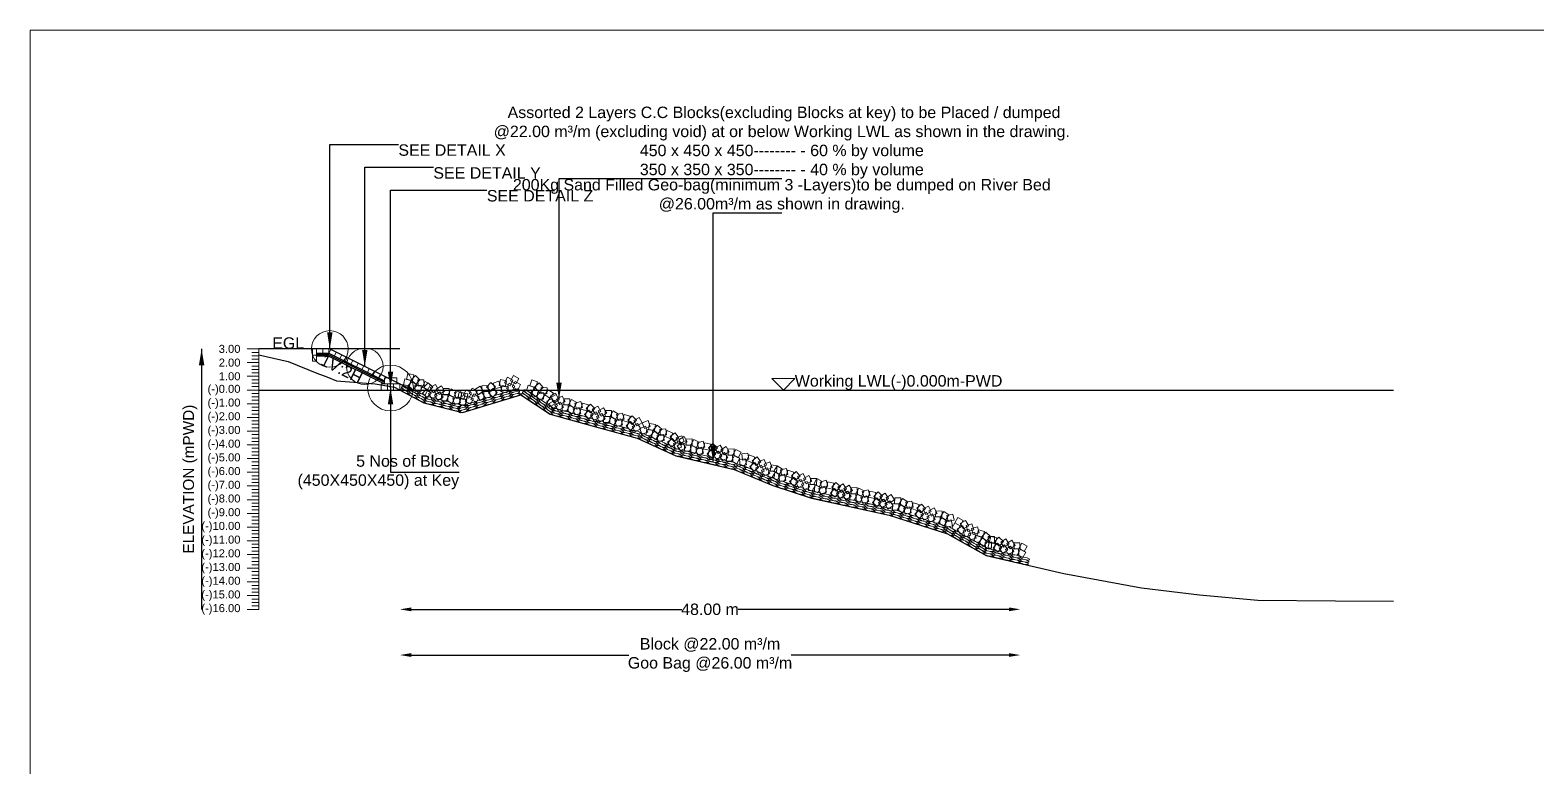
# Model space of a CAD drawing. Header units: inches. Extents: x 89000 to 380017, y -7071 to 0.
# Drawn here: x 220000 to 226595, y -3229 to 0 of the extents above; entities that cross this region are included whole.
import ezdxf

# ---------------------------------------------------------------- set-up
doc = ezdxf.new("R2010")
doc.units = ezdxf.units.IN
doc.header["$LTSCALE"] = 7
doc.header["$MEASUREMENT"] = 0
doc.header["$PDMODE"] = 3
for name, color, linetype, lineweight in [('Cross Section Labels', 7, 'Continuous', 9), ('Existing_Bed_Level for Xsection', 7, 'Continuous', 25), ('Long Section Labels', 7, 'Continuous', 9)]:
    doc.layers.add(name, color=color, linetype=linetype, lineweight=lineweight)
doc.styles.get("Standard").update_dxf_attribs({"font": 'arial.ttf'})
doc.dimstyles.new('Appron Lebeling Style', dxfattribs={"dimtxt": 50, "dimasz": 50, "dimexe": 0.18, "dimexo": 0.0625, "dimgap": 0.09, "dimtad": 0, "dimtih": 1, "dimtoh": 1, "dimdec": 4, "dimzin": 0, "dimdsep": 46, "dimtxsty": 'Standard', "dimcen": 0.09, "dimse1": 1, "dimse2": 1, "dimadec": 0, "dimazin": 0, "dimtfac": 1, "dimtdec": 4, "dimtofl": 0, "dimtmove": 0, "dimatfit": 3, "dimfxl": 1, "dimtolj": 1, "dimtzin": 0, "dimarcsym": 0})
doc.dimstyles.get("Standard").update_dxf_attribs({"dimtxt": 0.18, "dimasz": 0.18, "dimexe": 0.18, "dimexo": 0.0625, "dimgap": 0.09, "dimtad": 0, "dimtih": 1, "dimtoh": 1, "dimdec": 4, "dimzin": 0, "dimdsep": 46, "dimtxsty": 'Standard', "dimcen": 0.09, "dimadec": 0, "dimazin": 0, "dimtfac": 1, "dimtdec": 4, "dimtofl": 0, "dimtmove": 0, "dimatfit": 3, "dimfxl": 1, "dimtolj": 1, "dimtzin": 0, "dimarcsym": 0})

# ---------------------------------------------------------------- blocks, each defined once
blk = doc.blocks.new('*D43')
at = {"layer": 'Cross Section Labels', "color": 0, "lineweight": -2, "transparency": 16777216}
for p, q in [((221666.8, -2535.4), (222850.4, -2535.4)), ((224281.2, -2535.4), (223097.6, -2535.4))]:
    blk.add_line(p, q, dxfattribs=at)
at = {"layer": 'Cross Section Labels', "color": 0, "transparency": 16777216}
for points in [[(221666.8, -2527.1), (221666.8, -2543.7), (221616.8, -2535.4)], [(224281.2, -2527.1), (224281.2, -2543.7), (224331.2, -2535.4)]]:
    blk.add_solid(points, dxfattribs=at)
at = {"layer": 'Defpoints', "color": 0, "transparency": 16777216}
for p in [(221616.8, -1575.4), (224331.2, -2334), (224331.2, -2535.4)]:
    blk.add_point(p, dxfattribs=at)
at = {"layer": 'Cross Section Labels', "color": 0, "transparency": 16777216, "insert": (222974, -2535.4), "char_height": 50, "attachment_point": 5}
blk.add_mtext('\\A1;48.00 m', dxfattribs=at)
blk = doc.blocks.new('*D44')
at = {"layer": 'Cross Section Labels', "color": 0, "lineweight": -2, "transparency": 16777216}
for p, q in [((221666.8, -2735.4), (222618.4, -2735.4)), ((224281.2, -2735.4), (223329.6, -2735.4))]:
    blk.add_line(p, q, dxfattribs=at)
at = {"layer": 'Cross Section Labels', "color": 0, "transparency": 16777216}
for points in [[(221666.8, -2727.1), (221666.8, -2743.7), (221616.8, -2735.4)], [(224281.2, -2727.1), (224281.2, -2743.7), (224331.2, -2735.4)]]:
    blk.add_solid(points, dxfattribs=at)
at = {"layer": 'Defpoints', "color": 0, "transparency": 16777216}
for p in [(221616.8, -1575.4), (224331.2, -2334), (224331.2, -2735.4)]:
    blk.add_point(p, dxfattribs=at)
at = {"layer": 'Cross Section Labels', "color": 0, "transparency": 16777216, "insert": (222974, -2735.4), "char_height": 50, "attachment_point": 5}
blk.add_mtext('\\A1;Block @22.00 m³/m ^JGoo Bag @26.00 m³/m ', dxfattribs=at)

msp = doc.modelspace()

# ---------------------------------------------------------------- linework, layer by layer
at = {"layer": 'Cross Section Labels'}
for points in [[(220000, 0), (230000, 0), (230000, -7071), (220000, -7071)], [(223294.83059, -1575.4), (223344.83059, -1525.4), (223244.83059, -1525.4)]]:
    msp.add_lwpolyline(points, close=True, dxfattribs=at)
for centre, radius in [((221310.83059, -1395.4), 80), ((221463.83059, -1471.9), 80), ((221576.33059, -1566.4), 100)]:
    msp.add_circle(centre, radius, dxfattribs=at)
at = {"layer": 'Existing_Bed_Level for Xsection'}
for points in [[(221616.83059, -1395.4), (221000, -1395.4)], [(221000, -1421.86), (221128.2888, -1450.48), (221254.55844, -1501.66), (221297.83304, -1517.68), (221339.41125, -1535.68), (221509.11688, -1548.28), (221593.9697, -1563.28), (221721.85488, -1631.08), (221891.49838, -1673.68), (222145.98433, -1596.4), (222274.55921, -1681), (222485.32445, -1739.8), (222655.002, -1786.6), (222824.68323, -1862.8), (223079.21053, -1923.4), (223248.89833, -1993.6), (223418.58802, -2048.2), (223757.97202, -2123.8), (224012.51323, -2204.8), (224182.20861, -2299), (224521.6018, -2378.8), (224860.99764, -2441.2), (225115.54593, -2472.4), (225370.09522, -2494.6), (225709.4956, -2498.2), (225964.04674, -2500)], [(221670.83059, -1575.4), (221314.63121, -1397.30031), (221310.83059, -1395.4), (221306.58136, -1395.4), (221252.58136, -1395.4)], [(221252.58136, -1413.4), (221306.58136, -1413.4), (221549.33059, -1534.77461)], [(221252.58136, -1419.4), (221305.16496, -1419.4), (221549.33059, -1541.48282)], [(221252.58136, -1425.4), (221303.74855, -1425.4), (221549.33059, -1548.19102)], [(221000, -1575.4), (225964.04674, -1575.4)]]:
    msp.add_lwpolyline(points, dxfattribs=at)
at = {"layer": 'Long Section Labels'}
for points in [[(221000, -1395.4), (220950, -1395.4)], [(221000, -1410.4), (220970, -1410.4)], [(221000, -1425.4), (220970, -1425.4)], [(221000, -1440.4), (220970, -1440.4)], [(221000, -2535.4), (221000, -2475.4), (221000, -2415.4), (221000, -2355.4), (221000, -2295.4), (221000, -2235.4), (221000, -2175.4), (221000, -2115.4), (221000, -2055.4), (221000, -1995.4), (221000, -1935.4), (221000, -1875.4), (221000, -1815.4), (221000, -1755.4), (221000, -1695.4), (221000, -1635.4), (221000, -1575.4), (221000, -1515.4), (221000, -1455.4), (221000, -1395.4)], [(221000, -1455.4), (220950, -1455.4)], [(221000, -1515.4), (220950, -1515.4)], [(221000, -1470.4), (220970, -1470.4)], [(221000, -1485.4), (220970, -1485.4)], [(221000, -1500.4), (220970, -1500.4)], [(221000, -1575.4), (220950, -1575.4)], [(221000, -1530.4), (220970, -1530.4)], [(221000, -1545.4), (220970, -1545.4)], [(221000, -1560.4), (220970, -1560.4)], [(221000, -1635.4), (220950, -1635.4)], [(221000, -1590.4), (220970, -1590.4)], [(221000, -1605.4), (220970, -1605.4)], [(221000, -1620.4), (220970, -1620.4)], [(221000, -1695.4), (220950, -1695.4)], [(221000, -1650.4), (220970, -1650.4)], [(221000, -1665.4), (220970, -1665.4)], [(221000, -1680.4), (220970, -1680.4)], [(221000, -1710.4), (220970, -1710.4)], [(221000, -1755.4), (220950, -1755.4)], [(221000, -1725.4), (220970, -1725.4)], [(221000, -1740.4), (220970, -1740.4)], [(221000, -1770.4), (220970, -1770.4)], [(221000, -1815.4), (220950, -1815.4)], [(221000, -1785.4), (220970, -1785.4)], [(221000, -1800.4), (220970, -1800.4)], [(221000, -1830.4), (220970, -1830.4)], [(221000, -1845.4), (220970, -1845.4)], [(221000, -1875.4), (220950, -1875.4)], [(221000, -1860.4), (220970, -1860.4)], [(221000, -1890.4), (220970, -1890.4)], [(221000, -1905.4), (220970, -1905.4)], [(221000, -1935.4), (220950, -1935.4)], [(221000, -1920.4), (220970, -1920.4)], [(221000, -1950.4), (220970, -1950.4)], [(221000, -1965.4), (220970, -1965.4)], [(221000, -1995.4), (220950, -1995.4)], [(221000, -1980.4), (220970, -1980.4)], [(221000, -2010.4), (220970, -2010.4)], [(221000, -2025.4), (220970, -2025.4)], [(221000, -2040.4), (220970, -2040.4)], [(221000, -2055.4), (220950, -2055.4)], [(221000, -2070.4), (220970, -2070.4)], [(221000, -2085.4), (220970, -2085.4)], [(221000, -2100.4), (220970, -2100.4)], [(221000, -2115.4), (220950, -2115.4)], [(221000, -2175.4), (220950, -2175.4)], [(221000, -2130.4), (220970, -2130.4)], [(221000, -2145.4), (220970, -2145.4)], [(221000, -2160.4), (220970, -2160.4)], [(221000, -2235.4), (220950, -2235.4)], [(221000, -2190.4), (220970, -2190.4)], [(221000, -2205.4), (220970, -2205.4)], [(221000, -2220.4), (220970, -2220.4)], [(221000, -2295.4), (220950, -2295.4)], [(221000, -2250.4), (220970, -2250.4)], [(221000, -2265.4), (220970, -2265.4)], [(221000, -2280.4), (220970, -2280.4)], [(221000, -2355.4), (220950, -2355.4)], [(221000, -2310.4), (220970, -2310.4)], [(221000, -2325.4), (220970, -2325.4)], [(221000, -2340.4), (220970, -2340.4)], [(221000, -2370.4), (220970, -2370.4)], [(221000, -2415.4), (220950, -2415.4)], [(221000, -2385.4), (220970, -2385.4)], [(221000, -2400.4), (220970, -2400.4)], [(221000, -2430.4), (220970, -2430.4)], [(221000, -2475.4), (220950, -2475.4)], [(221000, -2445.4), (220970, -2445.4)], [(221000, -2460.4), (220970, -2460.4)], [(221000, -2490.4), (220970, -2490.4)], [(221000, -2505.4), (220970, -2505.4)], [(221000, -2535.4), (220950, -2535.4)], [(221000, -2520.4), (220970, -2520.4)]]:
    msp.add_lwpolyline(points, dxfattribs=at)
for points in [[(221252.58136, -1395.4), (221234.58136, -1395.4), (221234.58136, -1422.4), (221252.58136, -1422.4)], [(221252.58136, -1422.4), (221234.58136, -1422.4), (221234.58136, -1449.4), (221252.58136, -1449.4)], [(221279.58136, -1395.4), (221252.58136, -1395.4), (221252.58136, -1413.4), (221279.58136, -1413.4)], [(221306.58136, -1395.4), (221279.58136, -1395.4), (221279.58136, -1413.4), (221306.58136, -1413.4)], [(221338.78074, -1409.37508), (221314.63121, -1397.30031), (221306.58136, -1413.4), (221330.7309, -1425.47477)], [(221362.93028, -1421.44984), (221338.78074, -1409.37508), (221330.7309, -1425.47477), (221354.88043, -1437.54953)], [(221387.07981, -1433.52461), (221362.93028, -1421.44984), (221354.88043, -1437.54953), (221379.02997, -1449.6243)], [(221411.22935, -1445.59938), (221387.07981, -1433.52461), (221379.02997, -1449.6243), (221403.1795, -1461.69907)], [(221435.37888, -1457.67415), (221411.22935, -1445.59938), (221403.1795, -1461.69907), (221427.32904, -1473.77384)], [(221459.52841, -1469.74891), (221435.37888, -1457.67415), (221427.32904, -1473.77384), (221451.47857, -1485.8486)], [(221483.67795, -1481.82368), (221459.52841, -1469.74891), (221451.47857, -1485.8486), (221475.6281, -1497.92337)], [(221507.82748, -1493.89845), (221483.67795, -1481.82368), (221475.6281, -1497.92337), (221499.77764, -1509.99814)], [(221531.97702, -1505.97321), (221507.82748, -1493.89845), (221499.77764, -1509.99814), (221523.92717, -1522.0729)], [(221556.12655, -1518.04798), (221531.97702, -1505.97321), (221523.92717, -1522.0729), (221548.07671, -1534.14767)], [(221678.23828, -1508.76576), (221651.92176, -1502.7291), (221645.88511, -1529.04561), (221672.20162, -1535.08227)], [(221704.99612, -1530.86717), (221685.23106, -1512.47308), (221666.83698, -1532.23814), (221686.60204, -1550.63222)], [(222137.6174, -1524.62685), (222113.79668, -1511.91569), (222101.08553, -1535.73641), (222124.90624, -1548.44757)], [(221562.83059, -1548.4), (221535.83059, -1548.4), (221535.83059, -1575.4), (221562.83059, -1575.4)], [(221576.33059, -1521.4), (221549.33059, -1521.4), (221549.33059, -1548.4), (221576.33059, -1548.4)], [(221589.83059, -1548.4), (221562.83059, -1548.4), (221562.83059, -1575.4), (221589.83059, -1575.4)], [(221603.33059, -1521.4), (221576.33059, -1521.4), (221576.33059, -1548.4), (221603.33059, -1548.4)], [(221616.83059, -1548.4), (221589.83059, -1548.4), (221589.83059, -1575.4), (221616.83059, -1575.4)], [(221665.59131, -1532.62062), (221639.2748, -1526.58396), (221633.23814, -1552.90047), (221659.55465, -1558.93713)], [(221692.34916, -1554.72202), (221672.5841, -1536.32794), (221654.19001, -1556.093), (221673.95507, -1574.48708)], [(221710.13659, -1554.08365), (221683.15362, -1555.04233), (221684.1123, -1582.0253), (221711.09527, -1581.06662)], [(221722.78356, -1530.22879), (221695.80058, -1531.18747), (221696.75926, -1558.17044), (221723.74224, -1557.21176)], [(221739.23021, -1575.09749), (221715.37536, -1562.45053), (221702.72839, -1586.30539), (221726.58325, -1598.95235)], [(221751.87718, -1551.24263), (221728.02232, -1538.59567), (221715.37536, -1562.45053), (221739.23021, -1575.09749)], [(221754.23453, -1588.63568), (221734.83268, -1569.85888), (221716.05588, -1589.26074), (221735.45774, -1608.03753)], [(221760.81047, -1562.44871), (221741.40861, -1543.67192), (221722.63182, -1563.07377), (221742.03367, -1581.85057)], [(221765.98943, -1577.00902), (221742.81704, -1590.86688), (221756.67491, -1614.03927), (221779.8473, -1600.1814)], [(221772.56537, -1550.82205), (221749.39298, -1564.67992), (221763.25085, -1587.85231), (221786.42323, -1573.99444)], [(221812.6139, -1580.55563), (221798.73759, -1557.39429), (221775.57624, -1571.2706), (221789.45255, -1594.43194)], [(221833.56469, -1568.77515), (221806.56814, -1569.20639), (221806.99937, -1596.20295), (221833.99593, -1595.77171)], [(221864.83117, -1583.8371), (221841.24111, -1570.70282), (221828.10683, -1594.29287), (221851.69688, -1607.42715)], [(221881.94994, -1578.96393), (221855.97897, -1586.34694), (221863.36198, -1612.31791), (221889.33295, -1604.9349)], [(221907.13075, -1574.67414), (221894.40063, -1598.48473), (221918.21121, -1611.21485), (221930.94133, -1587.40427)], [(221956.77198, -1579.54436), (221932.95126, -1566.8332), (221920.2401, -1590.65392), (221944.06082, -1603.36507)], [(221968.66716, -1558.65848), (221945.7458, -1572.92772), (221960.01504, -1595.84908), (221982.9364, -1581.57984)], [(222003.22588, -1555.47269), (221976.24042, -1556.3587), (221977.12644, -1583.34416), (222004.1119, -1582.45814)], [(222011.07124, -1581.30775), (221984.08578, -1582.19376), (221984.9718, -1609.17922), (222011.95726, -1608.2932)], [(222015.39231, -1542.48121), (221996.92937, -1562.18197), (222016.63013, -1580.64491), (222035.09307, -1560.94415)], [(222023.23767, -1568.31628), (222004.77473, -1588.01703), (222024.47549, -1606.47997), (222042.93843, -1586.77921)], [(222050.84113, -1536.8775), (222025.00607, -1544.72285), (222032.85143, -1570.55791), (222058.68649, -1562.71256)], [(222058.68649, -1562.71256), (222032.85143, -1570.55791), (222040.69679, -1596.39298), (222066.53185, -1588.54762)], [(222083.88517, -1535.77602), (222057.58501, -1529.66851), (222051.47751, -1555.96867), (222077.77767, -1562.07618)], [(222091.73053, -1561.61108), (222065.43037, -1555.50358), (222059.32287, -1581.80374), (222085.62303, -1587.91124)], [(222087.97617, -1519.75663), (222075.24605, -1543.56722), (222099.05663, -1556.29734), (222111.78676, -1532.48676)], [(222095.82153, -1545.59169), (222083.09141, -1569.40228), (222106.90199, -1582.1324), (222119.63211, -1558.32182)], [(222145.46276, -1550.46191), (222121.64204, -1537.75075), (222108.93089, -1561.57147), (222132.7516, -1574.28263)], [(222204.62595, -1562.40056), (222178.99631, -1553.90813), (222170.50388, -1579.53777), (222196.13352, -1588.0302)], [(222219.46698, -1539.8452), (222193.83733, -1531.35277), (222185.3449, -1556.98241), (222210.97455, -1565.47485)], [(222229.17942, -1586.92772), (222211.23781, -1566.75104), (222191.06112, -1584.69265), (222209.00273, -1604.86934)], [(222244.02044, -1564.37237), (222226.07883, -1544.19569), (222205.90215, -1562.1373), (222223.84376, -1582.31398)], [(222261.78877, -1565.41491), (222234.83569, -1563.82374), (222233.24453, -1590.77681), (222260.1976, -1592.36798)], [(222288.77019, -1589.07972), (222266.21484, -1574.23869), (222251.37381, -1596.79405), (222273.92917, -1611.63507)], [(221806.03796, -1606.74259), (221792.16165, -1583.58125), (221769.0003, -1597.45756), (221782.87662, -1620.61891)], [(221826.98876, -1594.96212), (221799.9922, -1595.39335), (221800.42344, -1622.38991), (221827.41999, -1621.95867)], [(221858.25523, -1610.02406), (221834.66518, -1596.88978), (221821.53089, -1620.47983), (221845.12095, -1633.61412)], [(221875.37401, -1605.1509), (221849.40304, -1612.5339), (221856.78604, -1638.50487), (221882.75701, -1631.12187)], [(221903.03975, -1590.69353), (221876.73959, -1584.58602), (221870.63209, -1610.88618), (221896.93225, -1616.99369)], [(221908.64844, -1618.59831), (221882.46148, -1612.02237), (221875.88554, -1638.20933), (221902.0725, -1644.78527)], [(221910.88511, -1616.52859), (221884.58495, -1610.42108), (221878.47745, -1636.72124), (221904.7776, -1642.82875)], [(221915.22437, -1592.41134), (221889.03741, -1585.83541), (221882.46148, -1612.02237), (221908.64844, -1618.59831)], [(221914.97611, -1600.5092), (221902.24598, -1624.31979), (221926.05657, -1637.04991), (221938.78669, -1613.23933)], [(221964.61733, -1605.37942), (221940.79662, -1592.66826), (221928.08546, -1616.48898), (221951.90618, -1629.20014)], [(221976.51252, -1584.49354), (221953.59116, -1598.76278), (221967.8604, -1621.68414), (221990.78176, -1607.4149)], [(222246.94774, -1587.97026), (222219.99467, -1586.37909), (222218.4035, -1613.33217), (222245.35658, -1614.92333)], [(222273.92917, -1611.63507), (222251.37381, -1596.79405), (222236.53279, -1619.3494), (222259.08814, -1634.19043)], [(222295.91161, -1636.3311), (222283.78417, -1612.20798), (222259.66105, -1624.33542), (222271.78849, -1648.45855)], [(222293.32568, -1620.63056), (222269.80036, -1633.88043), (222283.05023, -1657.40576), (222306.57556, -1644.15589)], [(222310.75264, -1613.77575), (222298.6252, -1589.65263), (222274.50207, -1601.78007), (222286.62951, -1625.90319)], [(222300.58117, -1594.62368), (222277.05585, -1607.87355), (222290.30572, -1631.39888), (222313.83104, -1618.149)], [(222332.58652, -1651.39673), (222319.31792, -1627.88196), (222295.80316, -1641.15056), (222309.07176, -1664.66533)], [(222339.84201, -1625.38985), (222326.57341, -1601.87508), (222303.05864, -1615.14368), (222316.32724, -1638.65845)], [(222353.83692, -1640.1657), (222326.83829, -1639.89393), (222326.56652, -1666.89257), (222353.56515, -1667.16434)], [(222361.09241, -1614.15882), (222334.09378, -1613.88705), (222333.82201, -1640.88568), (222360.82064, -1641.15745)], [(222384.70066, -1656.03657), (222361.46055, -1642.29257), (222347.71655, -1665.53267), (222370.95665, -1679.27667)], [(222391.95614, -1630.02969), (222368.71604, -1616.28569), (222354.97204, -1639.52579), (222378.21214, -1653.26979)], [(222409.19599, -1625.60386), (222383.04161, -1632.30821), (222389.74595, -1658.46259), (222415.90034, -1651.75825)], [(222442.10904, -1639.91302), (222416.10216, -1632.65753), (222408.84667, -1658.66441), (222434.85355, -1665.9199)], [(222470.57573, -1656.72877), (222451.66931, -1637.45321), (222432.39374, -1656.35963), (222451.30017, -1675.63519)], [(222482.62934, -1645.41209), (222459.10402, -1658.66196), (222472.35389, -1682.18729), (222495.87922, -1668.93742)], [(222401.9405, -1651.61075), (222375.78612, -1658.31509), (222382.49047, -1684.46947), (222408.64485, -1677.76513)], [(222434.85355, -1665.9199), (222408.84667, -1658.66441), (222401.59118, -1684.67129), (222427.59806, -1691.92678)], [(222463.32024, -1682.73565), (222444.41382, -1663.46009), (222425.13826, -1682.36652), (222444.04468, -1701.64208)], [(222475.37386, -1671.41897), (222451.84853, -1684.66885), (222465.0984, -1708.19417), (222488.62373, -1694.9443)], [(222514.6347, -1702.18514), (222501.36609, -1678.67038), (222477.85133, -1691.93898), (222491.11993, -1715.45374)], [(222521.89018, -1676.17826), (222508.62158, -1652.66349), (222485.10682, -1665.9321), (222498.37542, -1689.44686)], [(222535.74128, -1690.80569), (222508.74196, -1690.61329), (222508.54956, -1717.6126), (222535.54888, -1717.805)], [(222542.92028, -1664.77759), (222515.92096, -1664.58519), (222515.72856, -1691.58451), (222542.72788, -1691.7769)], [(222566.65153, -1706.58575), (222543.37113, -1692.91013), (222529.69551, -1716.19054), (222552.97591, -1729.86616)], [(222573.83053, -1680.55765), (222550.55013, -1666.88203), (222536.87451, -1690.16244), (222560.15491, -1703.83806)], [(222583.8783, -1702.10926), (222557.74374, -1708.89047), (222564.52494, -1735.02503), (222590.6595, -1728.24382)], [(222591.0573, -1676.08116), (222564.92274, -1682.86237), (222571.70394, -1708.99693), (222597.8385, -1702.21572)], [(222616.83327, -1716.3216), (222590.80517, -1709.1426), (222583.62617, -1735.17069), (222609.65427, -1742.34969)], [(222624.01227, -1690.2935), (222597.98417, -1683.1145), (222590.80517, -1709.1426), (222616.83327, -1716.3216)], [(222645.34927, -1733.05359), (222626.38626, -1713.83369), (222607.16637, -1732.7967), (222626.12937, -1752.0166)], [(222652.52827, -1707.02549), (222633.56526, -1687.80559), (222614.34537, -1706.7686), (222633.30837, -1725.9885)], [(222664.54856, -1695.67342), (222641.06229, -1708.9924), (222654.38127, -1732.47867), (222677.86754, -1719.15969)], [(222712.5127, -1734.47808), (222702.90762, -1709.24433), (222677.67386, -1718.84941), (222687.27895, -1744.08317)], [(222657.36956, -1721.70152), (222633.88329, -1735.0205), (222647.20227, -1758.50677), (222670.68854, -1745.18779)], [(222701.45176, -1759.10846), (222691.84667, -1733.8747), (222666.61292, -1743.47979), (222676.218, -1768.71354)], [(222724.14204, -1751.17963), (222697.48728, -1746.87574), (222693.18338, -1773.5305), (222719.83815, -1777.8344)], [(222735.20299, -1726.54926), (222708.54822, -1722.24536), (222704.24433, -1748.90013), (222730.89909, -1753.20402)], [(222752.28708, -1771.48509), (222731.36217, -1754.42203), (222714.29911, -1775.34694), (222735.22402, -1792.41)], [(222763.34802, -1746.85471), (222742.42311, -1729.79165), (222725.36005, -1750.71656), (222746.28496, -1767.77962)], [(222769.99477, -1769.68562), (222743.13213, -1772.40566), (222745.85217, -1799.2683), (222772.71481, -1796.54826)], [(222781.05571, -1745.05524), (222754.19307, -1747.77529), (222756.91312, -1774.63792), (222783.77576, -1771.91788)], [(222800.39951, -1788.75319), (222775.76913, -1777.69224), (222764.70819, -1802.32262), (222789.33856, -1813.38357)], [(222811.46045, -1764.12281), (222786.83008, -1753.06187), (222775.76913, -1777.69224), (222800.39951, -1788.75319)], [(222837.09414, -1785.00428), (222821.28098, -1763.1195), (222799.39619, -1778.93266), (222815.20936, -1800.81745)], [(222850.70375, -1775.61623), (222825.46236, -1785.20121), (222835.04734, -1810.44261), (222860.28874, -1800.85762)], [(222874.3304, -1801.52519), (222860.17047, -1778.53614), (222837.18142, -1792.69607), (222851.34135, -1815.68512)], [(222826.0332, -1809.63466), (222810.22003, -1787.74987), (222788.33525, -1803.56304), (222804.14842, -1825.44783)], [(222839.64281, -1800.2466), (222814.40141, -1809.83159), (222823.9864, -1835.07299), (222849.22779, -1825.488)], [(222868.07682, -1827.791), (222853.91688, -1804.80195), (222830.92784, -1818.96188), (222845.08777, -1841.95093)], [(222888.88124, -1815.75391), (222861.89202, -1816.51692), (222862.65503, -1843.50614), (222889.64425, -1842.74313)], [(222895.13482, -1789.4881), (222868.14561, -1790.25111), (222868.90861, -1817.24033), (222895.89783, -1816.47732)], [(222920.33047, -1830.43044), (222896.58077, -1817.58708), (222883.73742, -1841.33678), (222907.48711, -1854.18014)], [(222926.58405, -1804.16463), (222902.83435, -1791.32127), (222889.991, -1815.07097), (222913.7407, -1827.91433)], [(222937.38806, -1825.34724), (222911.50979, -1833.04888), (222919.21144, -1858.92715), (222945.08971, -1851.2255)], [(222943.64164, -1799.08143), (222917.76338, -1806.78308), (222925.46503, -1832.66134), (222951.34329, -1824.95969)], [(222970.82526, -1838.38466), (222944.55945, -1832.13108), (222938.30586, -1858.39689), (222964.57167, -1864.65047)], [(222977.07884, -1812.11886), (222950.81303, -1805.86527), (222944.55945, -1832.13108), (222970.82526, -1838.38466)], [(222999.91541, -1854.09724), (222980.28424, -1835.56032), (222961.74733, -1855.19149), (222981.37849, -1873.7284)], [(223006.16899, -1827.83143), (222986.53783, -1809.29451), (222968.00091, -1828.92568), (222987.63208, -1847.46259)], [(223011.52652, -1842.32698), (222988.52621, -1856.4686), (223002.66783, -1879.46891), (223025.66814, -1865.32729)], [(223017.78011, -1816.06117), (222994.77979, -1830.20279), (223008.92141, -1853.20311), (223031.92173, -1839.06148)], [(223058.19106, -1845.30028), (223044.03112, -1822.31123), (223021.04208, -1836.47117), (223035.20201, -1859.46021)], [(223078.99548, -1833.26319), (223052.00626, -1834.0262), (223052.76927, -1861.01542), (223079.75849, -1860.25241)], [(223110.44471, -1847.93972), (223086.69501, -1835.09636), (223073.85166, -1858.84606), (223097.60136, -1871.68942)], [(223051.93747, -1871.56609), (223037.77754, -1848.57704), (223014.78849, -1862.73697), (223028.94843, -1885.72602)], [(223072.7419, -1859.529), (223045.75268, -1860.29201), (223046.51569, -1887.28123), (223073.5049, -1886.51822)], [(223104.19113, -1874.20553), (223080.44143, -1861.36217), (223067.59807, -1885.11187), (223091.34777, -1897.95523)], [(223129.28997, -1876.43912), (223102.52039, -1879.95901), (223106.04029, -1906.72859), (223132.80987, -1903.2087)], [(223139.61151, -1851.48985), (223112.84193, -1855.00974), (223116.36182, -1881.77932), (223143.1314, -1878.25943)], [(223160.2498, -1894.59152), (223135.30053, -1884.26999), (223124.979, -1909.21925), (223149.92826, -1919.54079)], [(223170.57133, -1869.64226), (223145.62207, -1859.32072), (223135.30053, -1884.26999), (223160.2498, -1894.59152)], [(223186.49478, -1914.6993), (223170.03603, -1893.2958), (223148.63254, -1909.75455), (223165.09129, -1931.15805)], [(223196.81632, -1889.75003), (223180.35757, -1868.34653), (223158.95408, -1884.80528), (223175.41283, -1906.20878)], [(223199.81838, -1904.90957), (223174.87404, -1915.24301), (223185.20748, -1940.18735), (223210.15182, -1929.85391)], [(223210.13992, -1879.9603), (223185.19558, -1890.29374), (223195.52901, -1915.23808), (223220.47335, -1904.90464)], [(223245.42843, -1915.21213), (223235.07513, -1890.27603), (223210.13903, -1900.62932), (223220.49233, -1925.56543)], [(223267.87219, -1906.6102), (223241.10093, -1903.10307), (223237.59381, -1929.87433), (223264.36507, -1933.38145)], [(223290.99251, -1922.43001), (223268.30942, -1907.78496), (223253.66438, -1930.46806), (223276.34747, -1945.1131)], [(223235.1069, -1940.1614), (223224.7536, -1915.22529), (223199.8175, -1925.57859), (223210.17079, -1950.51469)], [(223257.55065, -1931.55946), (223230.7794, -1928.05234), (223227.27227, -1954.8236), (223254.04353, -1958.33072)], [(223282.72246, -1948.13227), (223260.03937, -1933.48722), (223245.39432, -1956.17032), (223268.07741, -1970.81536)], [(223300.12265, -1944.38611), (223273.72541, -1950.05935), (223279.39865, -1976.45659), (223305.79589, -1970.78335)], [(223308.3927, -1918.68385), (223281.99546, -1924.35709), (223287.66871, -1950.75433), (223314.06595, -1945.08109)], [(223332.44907, -1959.97531), (223306.74681, -1951.70525), (223298.47675, -1977.40751), (223324.17901, -1985.67756)], [(223340.71912, -1934.27305), (223315.01686, -1926.00299), (223306.74681, -1951.70525), (223332.44907, -1959.97531)], [(223360.23423, -1977.89476), (223342.09846, -1957.89241), (223322.09611, -1976.02817), (223340.23187, -1996.03052)], [(223368.50428, -1952.1925), (223350.36852, -1932.19015), (223330.36617, -1950.32591), (223348.50193, -1970.32826)], [(223372.72248, -1967.05961), (223348.69552, -1979.37647), (223361.01238, -2003.40343), (223385.03934, -1991.08657)], [(223380.99253, -1941.35735), (223356.96557, -1953.67421), (223369.28244, -1977.70117), (223393.3094, -1965.38431)], [(223410.74626, -1999.34215), (223398.41026, -1975.32501), (223374.39312, -1987.661), (223386.72911, -2011.67815)], [(223419.01631, -1973.63989), (223406.68032, -1949.62275), (223382.66318, -1961.95874), (223394.99917, -1985.97589)], [(223440.69091, -1963.25109), (223413.72372, -1961.92047), (223412.3931, -1988.88766), (223439.36029, -1990.21828)], [(223464.44197, -1975.7951), (223440.50781, -1963.29886), (223428.01157, -1987.23302), (223451.94573, -1999.72926)], [(223481.42375, -1970.46411), (223455.66035, -1978.54169), (223463.73792, -2004.30509), (223489.50132, -1996.22752)], [(223515.04721, -1983.01338), (223488.69314, -1977.14284), (223482.8226, -2003.4969), (223509.17667, -2009.36744)], [(223432.42085, -1988.95335), (223405.45366, -1987.62273), (223404.12304, -2014.58992), (223431.09024, -2015.92054)], [(223458.57143, -2002.14917), (223434.63727, -1989.65293), (223422.14103, -2013.58708), (223446.07519, -2026.08333)], [(223475.55321, -1996.81818), (223449.78981, -2004.89575), (223457.86738, -2030.65915), (223483.63078, -2022.58158)], [(223509.17667, -2009.36744), (223482.8226, -2003.4969), (223476.95206, -2029.85097), (223503.30613, -2035.72151)], [(223538.49248, -2024.65485), (223518.59353, -2006.40569), (223500.34437, -2026.30464), (223520.24333, -2044.5538)], [(223544.36302, -1998.30078), (223524.46407, -1980.05163), (223506.21491, -1999.95058), (223526.11387, -2018.19973)], [(223549.93101, -2012.7168), (223527.13901, -2027.19177), (223541.61398, -2049.98377), (223564.40598, -2035.5088)], [(223555.80155, -1986.36274), (223533.00955, -2000.8377), (223547.48452, -2023.6297), (223570.27652, -2009.15474)], [(223590.76335, -2041.3645), (223576.27024, -2018.58404), (223553.48977, -2033.07715), (223567.98288, -2055.85762)], [(223596.63389, -2015.01044), (223582.14078, -1992.22997), (223559.36031, -2006.72308), (223573.85342, -2029.50355)], [(223611.39033, -2029.02582), (223584.41508, -2030.18166), (223585.57092, -2057.15691), (223612.54617, -2056.00107)], [(223617.26087, -2002.67176), (223590.28562, -2003.8276), (223591.44146, -2030.80284), (223618.41671, -2029.64701)], [(223643.04989, -2043.24295), (223619.11573, -2030.74671), (223606.61949, -2054.68086), (223630.55365, -2067.17711)], [(223648.92043, -2016.88888), (223624.98627, -2004.39264), (223612.49003, -2028.3268), (223636.42419, -2040.82304)], [(223660.03167, -2037.91196), (223634.26827, -2045.98953), (223642.34584, -2071.75293), (223668.10924, -2063.67536)], [(223665.90221, -2011.55789), (223640.13881, -2019.63547), (223648.21638, -2045.39887), (223673.97978, -2037.3213)], [(223699.52566, -2024.10716), (223673.1716, -2018.23662), (223667.30106, -2044.59068), (223693.65512, -2050.46122)], [(223728.84148, -2039.39456), (223708.94253, -2021.14541), (223690.69337, -2041.04436), (223710.59232, -2059.29352)], [(223740.28001, -2027.45652), (223717.48801, -2041.93148), (223731.96297, -2064.72348), (223754.75498, -2050.24852)], [(223781.11235, -2056.10422), (223766.61924, -2033.32375), (223743.83877, -2047.81686), (223758.33188, -2070.59733)], [(223693.65512, -2050.46122), (223667.30106, -2044.59068), (223661.43052, -2070.94475), (223687.78458, -2076.81529)], [(223722.97094, -2065.74863), (223703.07199, -2047.49947), (223684.82283, -2067.39842), (223704.72178, -2085.64758)], [(223734.40947, -2053.81058), (223711.61747, -2068.28555), (223726.09243, -2091.07755), (223748.88444, -2076.60258)], [(223775.24181, -2082.45828), (223760.7487, -2059.67782), (223737.96823, -2074.17093), (223752.46134, -2096.9514)], [(223800.48549, -2073.69656), (223773.51416, -2072.45265), (223772.27025, -2099.42398), (223799.24158, -2100.66789)], [(223808.67287, -2047.96784), (223781.70154, -2046.72393), (223780.45763, -2073.69526), (223807.42896, -2074.93917)], [(223830.75763, -2090.66864), (223808.02758, -2076.0966), (223793.45553, -2098.82665), (223816.18559, -2113.3987)], [(223838.94502, -2064.93993), (223816.21496, -2050.36788), (223801.64291, -2073.09794), (223824.37297, -2087.66998)], [(223848.14569, -2086.86656), (223821.76682, -2092.62464), (223827.52491, -2119.0035), (223853.90377, -2113.24542)], [(223856.33307, -2061.13784), (223829.95421, -2066.89592), (223835.71229, -2093.27479), (223862.09115, -2087.5167)], [(223880.52206, -2102.35174), (223854.79335, -2094.16436), (223846.60597, -2119.89308), (223872.33468, -2128.08046)], [(223888.70944, -2076.62303), (223862.98073, -2068.43565), (223854.79335, -2094.16436), (223880.52206, -2102.35174)], [(223908.36469, -2120.18178), (223890.16471, -2100.23783), (223870.22077, -2118.43781), (223888.42074, -2138.38175)], [(223916.55207, -2094.45306), (223898.35209, -2074.50912), (223878.40815, -2092.70909), (223896.60813, -2112.65304)], [(223920.81804, -2109.30653), (223896.8308, -2121.70058), (223909.22485, -2145.68782), (223933.21209, -2133.29377)], [(223929.00542, -2083.57782), (223905.01818, -2095.97186), (223917.41223, -2119.9591), (223941.39947, -2107.56505)], [(223967.13279, -2115.73795), (223954.71965, -2091.76059), (223930.74229, -2104.17373), (223943.15543, -2128.15109)], [(223988.77388, -2105.27951), (223961.80255, -2104.0356), (223960.55864, -2131.00693), (223987.52997, -2132.25084)], [(224019.04602, -2122.2516), (223996.31596, -2107.67955), (223981.74392, -2130.40961), (224004.47398, -2144.98165)], [(223958.94541, -2141.46666), (223946.53227, -2117.4893), (223922.55491, -2129.90245), (223934.96805, -2153.87981)], [(223980.5865, -2131.00823), (223953.61516, -2129.76431), (223952.37125, -2156.73565), (223979.34258, -2157.97956)], [(224010.85864, -2147.98031), (223988.12858, -2133.40827), (223973.55654, -2156.13832), (223996.2866, -2170.71037)], [(224028.2467, -2144.17822), (224001.86783, -2149.93631), (224007.62591, -2176.31517), (224034.00478, -2170.55709)], [(224036.43408, -2118.44951), (224010.05521, -2124.20759), (224015.8133, -2150.58646), (224042.19216, -2144.82837)], [(224068.58525, -2170.04663), (224044.97856, -2156.94227), (224031.8742, -2180.54896), (224055.48089, -2193.65332)], [(224081.68961, -2146.43995), (224058.08293, -2133.33558), (224044.97856, -2156.94227), (224068.58525, -2170.04663)], [(224092.36111, -2193.02119), (224078.45545, -2169.87746), (224055.31171, -2183.78313), (224069.21738, -2206.92686)], [(224105.46548, -2169.4145), (224091.55981, -2146.27077), (224068.41608, -2160.17644), (224082.32174, -2183.32017)], [(224119.82029, -2161.21108), (224093.85871, -2168.627), (224101.27463, -2194.58859), (224127.23622, -2187.17266)], [(224150.85029, -2200.26373), (224143.41369, -2174.30806), (224117.45801, -2181.74466), (224124.89461, -2207.70033)], [(224106.71593, -2184.81776), (224080.75434, -2192.23369), (224088.17027, -2218.19528), (224114.13186, -2210.77935)], [(224137.74592, -2223.87042), (224130.30932, -2197.91475), (224104.35365, -2205.35135), (224111.79025, -2231.30702)], [(224161.02548, -2217.88897), (224134.8302, -2211.34624), (224128.28747, -2237.54152), (224154.48275, -2244.08425)], [(224174.12984, -2194.28228), (224147.93456, -2187.73956), (224141.39183, -2213.93484), (224167.58711, -2220.47757)], [(224187.3524, -2240.50197), (224167.94552, -2221.73037), (224149.17392, -2241.13725), (224168.5808, -2259.90885)], [(224200.45676, -2216.89528), (224181.04988, -2198.12368), (224162.27828, -2217.53057), (224181.68517, -2236.30216)], [(224205.14883, -2240.20652), (224178.15239, -2240.64499), (224178.59086, -2267.64143), (224205.5873, -2267.20296)], [(224218.2532, -2216.59983), (224191.25676, -2217.0383), (224191.69522, -2244.03474), (224218.69166, -2243.59627)], [(224227.92311, -2222.84159), (224201.63986, -2216.66173), (224195.46, -2242.94498), (224221.74325, -2249.12484)], [(224257.05724, -2238.47248), (224237.37414, -2219.99072), (224218.89237, -2239.67382), (224238.57548, -2258.15558)], [(224268.63528, -2226.66969), (224245.67473, -2240.87579), (224259.88083, -2263.83633), (224282.84138, -2249.63023)], [(224309.12811, -2255.7953), (224294.90373, -2232.84607), (224271.9545, -2247.07045), (224286.17888, -2270.01968)], [(224221.74325, -2249.12484), (224195.46, -2242.94498), (224189.28013, -2269.22823), (224215.56339, -2275.40809)], [(224250.87737, -2264.75573), (224231.19427, -2246.27397), (224212.71251, -2265.95707), (224232.39561, -2284.43883)], [(224262.45542, -2252.95294), (224239.49487, -2267.15904), (224253.70097, -2290.11958), (224276.66152, -2275.91348)], [(224302.94825, -2282.07855), (224288.72387, -2259.12932), (224265.77464, -2273.3537), (224279.99902, -2296.30293)], [(224323.71882, -2269.98314), (224296.73185, -2270.82187), (224297.57058, -2297.80884), (224324.55755, -2296.97011)], [(224329.89868, -2243.69989), (224302.91171, -2244.53862), (224303.75044, -2271.52559), (224330.73741, -2270.68686)], [(224355.2091, -2284.57136), (224331.42346, -2271.7947), (224318.64679, -2295.58034), (224342.43243, -2308.35701)], [(224361.38896, -2258.28811), (224337.60332, -2245.51144), (224324.82666, -2269.29709), (224348.6123, -2282.07375)]]:
    msp.add_lwpolyline(points, close=True, dxfattribs=at)
for centre, major_axis in [((221636.86145, -1580.24722), (17.64199, -9.35313)), ((221641.63919, -1571.23538), (17.64199, -9.35313)), ((221646.41694, -1562.22354), (17.64199, -9.35313)), ((221676.92318, -1589.94165), (17.64199, -9.35313)), ((221681.70092, -1580.92981), (17.64199, -9.35313)), ((222080.64422, -1589.59206), (19.10646, 5.80208)), ((222118.85715, -1577.98791), (19.10646, 5.80208)), ((222121.82095, -1587.74782), (19.10646, 5.80208)), ((222170.54156, -1594.24328), (16.68094, -10.97576)), ((222176.14817, -1585.72237), (16.68094, -10.97576)), ((221672.14544, -1598.95348), (17.64199, -9.35313)), ((221707.42943, -1617.65975), (17.64199, -9.35313)), ((221712.20717, -1608.64791), (17.64199, -9.35313)), ((221716.98491, -1599.63608), (17.64199, -9.35313)), ((221743.3723, -1631.225), (19.36671, -4.86327)), ((221745.85654, -1621.33215), (19.36671, -4.86327)), ((221748.34078, -1611.43929), (19.36671, -4.86327)), ((221782.10573, -1640.95154), (19.36671, -4.86327)), ((221784.58997, -1631.05869), (19.36671, -4.86327)), ((221787.07421, -1621.16583), (19.36671, -4.86327)), ((221820.83916, -1650.67808), (19.36671, -4.86327)), ((221823.3234, -1640.78523), (19.36671, -4.86327)), ((221825.80764, -1630.89237), (19.36671, -4.86327)), ((221862.05683, -1650.51176), (19.36671, -4.86327)), ((221864.54107, -1640.61891), (19.36671, -4.86327)), ((221889.5796, -1647.61285), (19.10646, 5.80208)), ((221927.79252, -1636.00869), (19.10646, 5.80208)), ((221930.75633, -1645.7686), (19.10646, 5.80208)), ((221933.72013, -1655.52851), (19.10646, 5.80208)), ((221966.00545, -1624.40453), (19.10646, 5.80208)), ((221968.96925, -1634.16445), (19.10646, 5.80208)), ((221971.93305, -1643.92436), (19.10646, 5.80208)), ((222004.21837, -1612.80038), (19.10646, 5.80208)), ((222007.18218, -1622.56029), (19.10646, 5.80208)), ((222010.14598, -1632.3202), (19.10646, 5.80208)), ((222042.4313, -1601.19622), (19.10646, 5.80208)), ((222045.3951, -1610.95613), (19.10646, 5.80208)), ((222048.3589, -1620.71604), (19.10646, 5.80208)), ((222083.60803, -1599.35198), (19.10646, 5.80208)), ((222086.57183, -1609.11189), (19.10646, 5.80208)), ((222124.78475, -1597.50773), (19.10646, 5.80208)), ((222164.93495, -1602.76419), (16.68094, -10.97576)), ((222198.29683, -1624.71572), (16.68094, -10.97576)), ((222203.90344, -1616.19481), (16.68094, -10.97576)), ((222209.51004, -1607.67389), (16.68094, -10.97576)), ((222231.6587, -1646.66724), (16.68094, -10.97576)), ((222237.26531, -1638.14633), (16.68094, -10.97576)), ((222242.87192, -1629.62542), (16.68094, -10.97576)), ((222270.62718, -1660.09786), (16.68094, -10.97576)), ((222276.23379, -1651.57694), (16.68094, -10.97576)), ((221859.57259, -1660.40462), (19.36671, -4.86327)), ((221892.5434, -1657.37276), (19.10646, 5.80208)), ((221895.5072, -1667.13267), (19.10646, 5.80208)), ((222265.02057, -1668.61877), (16.68094, -10.97576)), ((222300.1662, -1682.84917), (19.23353, -5.36584)), ((222302.90716, -1673.02435), (19.23353, -5.36584)), ((222305.64812, -1663.19953), (19.23353, -5.36584)), ((222338.63326, -1693.58084), (19.23353, -5.36584)), ((222341.37423, -1683.75602), (19.23353, -5.36584)), ((222344.11519, -1673.9312), (19.23353, -5.36584)), ((222377.10033, -1704.31252), (19.23353, -5.36584)), ((222379.84129, -1694.48769), (19.23353, -5.36584)), ((222382.58226, -1684.66287), (19.23353, -5.36584)), ((222415.5674, -1715.04419), (19.23353, -5.36584)), ((222418.30836, -1705.21937), (19.23353, -5.36584)), ((222421.04932, -1695.39455), (19.23353, -5.36584)), ((222456.77543, -1715.95104), (19.23353, -5.36584)), ((222459.51639, -1706.12622), (19.23353, -5.36584)), ((222497.91596, -1716.82077), (19.24923, -5.30927)), ((222454.03447, -1725.77586), (19.23353, -5.36584)), ((222492.49182, -1736.48645), (19.24923, -5.30927)), ((222495.20389, -1726.65361), (19.24923, -5.30927)), ((222530.99028, -1747.10499), (19.24923, -5.30927)), ((222533.70234, -1737.27215), (19.24923, -5.30927)), ((222536.41441, -1727.43931), (19.24923, -5.30927)), ((222569.48873, -1757.72352), (19.24923, -5.30927)), ((222572.20079, -1747.89069), (19.24923, -5.30927)), ((222574.91286, -1738.05785), (19.24923, -5.30927)), ((222607.98718, -1768.34206), (19.24923, -5.30927)), ((222610.69924, -1758.50923), (19.24923, -5.30927)), ((222613.41131, -1748.67639), (19.24923, -5.30927)), ((222646.48563, -1778.9606), (19.24923, -5.30927)), ((222649.1977, -1769.12776), (19.24923, -5.30927)), ((222651.90976, -1759.29493), (19.24923, -5.30927)), ((222688.35868, -1784.80776), (18.21553, -8.18018)), ((222692.53726, -1775.50295), (18.21553, -8.18018)), ((222684.1801, -1794.11257), (18.21553, -8.18018)), ((222720.61117, -1810.47294), (18.21553, -8.18018)), ((222724.78975, -1801.16813), (18.21553, -8.18018)), ((222728.96833, -1791.86332), (18.21553, -8.18018)), ((222757.04223, -1826.8333), (18.21553, -8.18018)), ((222761.22081, -1817.52849), (18.21553, -8.18018)), ((222765.39939, -1808.22368), (18.21553, -8.18018)), ((222793.4733, -1843.19367), (18.21553, -8.18018)), ((222797.65188, -1833.88886), (18.21553, -8.18018)), ((222801.83046, -1824.58405), (18.21553, -8.18018)), ((222831.56672, -1848.71121), (19.42502, -4.62487)), ((222833.92919, -1838.78857), (19.42502, -4.62487)), ((222872.77924, -1848.03832), (19.42502, -4.62487)), ((222829.20426, -1858.63385), (19.42502, -4.62487)), ((222868.05431, -1867.88359), (19.42502, -4.62487)), ((222870.41677, -1857.96095), (19.42502, -4.62487)), ((222906.90436, -1877.13334), (19.42502, -4.62487)), ((222909.26682, -1867.2107), (19.42502, -4.62487)), ((222911.62929, -1857.28806), (19.42502, -4.62487)), ((222945.7544, -1886.38309), (19.42502, -4.62487)), ((222948.11687, -1876.46045), (19.42502, -4.62487)), ((222950.47933, -1866.53781), (19.42502, -4.62487)), ((222984.60445, -1895.63283), (19.42502, -4.62487)), ((222986.96692, -1885.71019), (19.42502, -4.62487)), ((222989.32938, -1875.78755), (19.42502, -4.62487)), ((223023.4545, -1904.88258), (19.42502, -4.62487)), ((223025.81697, -1894.95994), (19.42502, -4.62487)), ((223028.17943, -1885.0373), (19.42502, -4.62487)), ((223062.30455, -1914.13232), (19.42502, -4.62487)), ((223064.66702, -1904.20969), (19.42502, -4.62487)), ((223067.02948, -1894.28705), (19.42502, -4.62487)), ((223104.78152, -1917.42114), (18.45137, -7.63335)), ((223108.68077, -1907.99586), (18.45137, -7.63335)), ((223100.88228, -1926.84642), (18.45137, -7.63335)), ((223137.78502, -1942.11312), (18.45137, -7.63335)), ((223141.68426, -1932.68784), (18.45137, -7.63335)), ((223145.58351, -1923.26256), (18.45137, -7.63335)), ((223174.68775, -1957.37982), (18.45137, -7.63335)), ((223178.587, -1947.95454), (18.45137, -7.63335)), ((223182.48625, -1938.52926), (18.45137, -7.63335)), ((223211.59049, -1972.64651), (18.45137, -7.63335)), ((223215.48974, -1963.22123), (18.45137, -7.63335)), ((223219.38898, -1953.79596), (18.45137, -7.63335)), ((223248.49323, -1987.91321), (18.45137, -7.63335)), ((223252.39248, -1978.48793), (18.45137, -7.63335)), ((223256.29172, -1969.06265), (18.45137, -7.63335)), ((223292.29964, -1980.77745), (19.00825, -6.11617)), ((223286.05116, -2000.19693), (19.00825, -6.11617)), ((223289.1754, -1990.48719), (19.00825, -6.11617)), ((223324.06766, -2012.42926), (19.00825, -6.11617)), ((223327.1919, -2002.71952), (19.00825, -6.11617)), ((223330.31614, -1993.00978), (19.00825, -6.11617)), ((223362.08415, -2024.6616), (19.00825, -6.11617)), ((223365.2084, -2014.95185), (19.00825, -6.11617)), ((223368.33264, -2005.24211), (19.00825, -6.11617)), ((223400.10065, -2036.89393), (19.00825, -6.11617)), ((223403.2249, -2027.18419), (19.00825, -6.11617)), ((223406.34914, -2017.47444), (19.00825, -6.11617)), ((223438.11955, -2047.32577), (19.4903, -4.34159)), ((223440.33731, -2037.36979), (19.4903, -4.34159)), ((223442.55507, -2027.41381), (19.4903, -4.34159)), ((223479.3179, -2046.05298), (19.4903, -4.34159)), ((223481.53566, -2036.097), (19.4903, -4.34159)), ((223520.51625, -2044.78018), (19.4903, -4.34159)), ((223477.10014, -2056.00896), (19.4903, -4.34159)), ((223516.08073, -2064.69214), (19.4903, -4.34159)), ((223518.29849, -2054.73616), (19.4903, -4.34159)), ((223555.06132, -2073.37532), (19.4903, -4.34159)), ((223557.27908, -2063.41934), (19.4903, -4.34159)), ((223559.49684, -2053.46336), (19.4903, -4.34159)), ((223594.04191, -2082.0585), (19.4903, -4.34159)), ((223596.25967, -2072.10252), (19.4903, -4.34159)), ((223598.47743, -2062.14654), (19.4903, -4.34159)), ((223633.0225, -2090.74168), (19.4903, -4.34159)), ((223635.24026, -2080.7857), (19.4903, -4.34159)), ((223637.45802, -2070.82972), (19.4903, -4.34159)), ((223672.00309, -2099.42486), (19.4903, -4.34159)), ((223674.22085, -2089.46888), (19.4903, -4.34159)), ((223676.43861, -2079.5129), (19.4903, -4.34159)), ((223710.98368, -2108.10804), (19.4903, -4.34159)), ((223713.20144, -2098.15206), (19.4903, -4.34159)), ((223715.4192, -2088.19608), (19.4903, -4.34159)), ((223749.96428, -2116.79122), (19.4903, -4.34159)), ((223752.18204, -2106.83524), (19.4903, -4.34159)), ((223754.39979, -2096.87926), (19.4903, -4.34159)), ((223791.76687, -2118.49819), (19.02781, -6.05502)), ((223794.85988, -2108.77846), (19.02781, -6.05502)), ((223788.67386, -2128.21793), (19.02781, -6.05502)), ((223826.72949, -2140.32798), (19.02781, -6.05502)), ((223829.8225, -2130.60824), (19.02781, -6.05502)), ((223832.91551, -2120.8885), (19.02781, -6.05502)), ((223864.78511, -2152.43802), (19.02781, -6.05502)), ((223867.87812, -2142.71829), (19.02781, -6.05502)), ((223870.97114, -2132.99855), (19.02781, -6.05502)), ((223902.84074, -2164.54807), (19.02781, -6.05502)), ((223905.93375, -2154.82833), (19.02781, -6.05502)), ((223909.02676, -2145.1086), (19.02781, -6.05502)), ((223940.89637, -2176.65812), (19.02781, -6.05502)), ((223943.98938, -2166.93838), (19.02781, -6.05502)), ((223947.08239, -2157.21864), (19.02781, -6.05502)), ((223982.04501, -2179.04843), (19.02781, -6.05502)), ((223985.13802, -2169.32869), (19.02781, -6.05502)), ((224027.59433, -2184.00624), (17.45846, -9.6914)), ((223978.952, -2188.76816), (19.02781, -6.05502)), ((224017.69326, -2201.8424), (17.45846, -9.6914)), ((224022.6438, -2192.92432), (17.45846, -9.6914)), ((224052.61017, -2221.22521), (17.45846, -9.6914)), ((224057.56071, -2212.30713), (17.45846, -9.6914)), ((224062.51125, -2203.38905), (17.45846, -9.6914)), ((224087.52708, -2240.60802), (17.45846, -9.6914)), ((224092.47762, -2231.68994), (17.45846, -9.6914)), ((224097.42816, -2222.77186), (17.45846, -9.6914)), ((224127.39453, -2251.07275), (17.45846, -9.6914)), ((224132.34507, -2242.15467), (17.45846, -9.6914)), ((224122.444, -2259.99083), (17.45846, -9.6914)), ((224157.36091, -2279.37364), (17.45846, -9.6914)), ((224162.31145, -2270.45556), (17.45846, -9.6914)), ((224167.26198, -2261.53748), (17.45846, -9.6914)), ((224191.83087, -2296.02336), (19.43792, -4.57035)), ((224194.16549, -2286.09413), (19.43792, -4.57035)), ((224196.5001, -2276.16491), (19.43792, -4.57035)), ((224230.70672, -2305.16407), (19.43792, -4.57035)), ((224233.04134, -2295.23484), (19.43792, -4.57035)), ((224235.37595, -2285.30561), (19.43792, -4.57035)), ((224269.58257, -2314.30477), (19.43792, -4.57035)), ((224271.91719, -2304.37554), (19.43792, -4.57035)), ((224274.2518, -2294.44631), (19.43792, -4.57035)), ((224310.79304, -2313.51625), (19.43792, -4.57035)), ((224313.12765, -2303.58702), (19.43792, -4.57035)), ((224352.0035, -2312.72772), (19.43792, -4.57035)), ((224308.45842, -2323.44547), (19.43792, -4.57035)), ((224347.33427, -2332.58618), (19.43792, -4.57035)), ((224349.66888, -2322.65695), (19.43792, -4.57035))]:
    msp.add_ellipse(centre, major_axis=major_axis, ratio=0.255, dxfattribs=at)

# ---------------------------------------------------------------- texts
at = {"layer": 'Cross Section Labels', "char_height": 50}
for s, insert, attachment_point in [(' Assorted 2 Layers C.C Blocks(excluding Blocks at key) to be Placed / dumped^J@22.00 m³/m (excluding void) at or below Working LWL as shown in the drawing.^J450 x 450 x 450-------- - 60 % by volume^J350 x 350 x 350-------- - 40 % by volume', (223287.97701, -650), 8), ('SEE DETAIL X', (221610.83059, -500), 1), ('SEE DETAIL Y', (221763.83059, -600), 1), ('200Kg Sand Filled Geo-bag(minimum 3 -Layers)to be dumped on River Bed^J@26.00m³/m as shown in drawing.', (223287.97701, -800), 8), ('SEE DETAIL Z', (221997.83059, -700), 1), ('EGL', (221198.58136, -1395.4), 9), ('Working LWL(-)0.000m-PWD', (223344.83059, -1575.4), 7), ('5 Nos of Block ^J(450X450X450) at Key', (221876.33059, -1935.4), 6)]:
    msp.add_mtext(s, dxfattribs=dict(at, insert=insert, attachment_point=attachment_point))
at = {"layer": 'Cross Section Labels', "insert": (221373.91418, -1460.48282), "char_height": 50, "attachment_point": 2, "rotation": 333.434948823}
msp.add_mtext('1V:2H', dxfattribs=at)
at = {"layer": 'Long Section Labels', "char_height": 35, "attachment_point": 6}
for s, insert in [('3.00', (220920, -1395.4)), ('2.00', (220920, -1455.4)), ('1.00', (220920, -1515.4)), ('(-)0.00', (220920, -1575.4)), ('(-)1.00', (220920, -1635.4)), ('(-)2.00', (220920, -1695.4)), ('(-)3.00', (220920, -1755.4)), ('(-)4.00', (220920, -1815.4)), ('(-)5.00', (220920, -1875.4)), ('(-)6.00', (220920, -1935.4)), ('(-)7.00', (220920, -1995.4)), ('(-)8.00', (220920, -2055.4)), ('(-)9.00', (220920, -2115.4)), ('(-)10.00', (220920, -2175.4)), ('(-)11.00', (220920, -2235.4)), ('(-)12.00', (220920, -2295.4)), ('(-)13.00', (220920, -2355.4)), ('(-)14.00', (220920, -2415.4)), ('(-)15.00', (220920, -2475.4)), ('(-)16.00', (220920, -2535.4))]:
    msp.add_mtext(s, dxfattribs=dict(at, insert=insert))
at = {"layer": 'Long Section Labels', "insert": (220700, -1965.4), "char_height": 48, "attachment_point": 5, "rotation": 90}
msp.add_mtext('ELEVATION (mPWD)', dxfattribs=at)

# ---------------------------------------------------------------- dimensions: what is measured, and where the dimension line sits
at = {"layer": 'Cross Section Labels'}
for base, text, picture, middle in [((224331.21471, -2535.4), '48.00 m', '*D43', (222974.02265, -2535.4)), ((224331.21471, -2735.4), 'Block @22.00 m³/m ^JGoo Bag @26.00 m³/m ', '*D44', (222974.02265, -2735.4))]:
    dim = msp.add_linear_dim(base=base, p1=(221616.83059, -1575.4), p2=(224331.21471, -2334.03514), text=text, dimstyle='Appron Lebeling Style', dxfattribs=at)
    dim.commit()
    dim.dimension.update_dxf_attribs({"geometry": picture, "text_midpoint": middle})

# ---------------------------------------------------------------- leaders
at = {"layer": 'Cross Section Labels', "annotation_type": 0, "has_hookline": 1}
for points, hookline_direction, text_width in [([(221310.83059, -1395.4), (221310.83059, -500), (221610.74059, -500)], 0, 466.13233), ([(221463.83059, -1471.9), (221463.83059, -600), (221763.74059, -600)], 0, 466.03001), ([(222313.4005, -1615.62902), (222313.4005, -650), (223287.88701, -650)], 0, 2510.77763), ([(221576.33059, -1566.4), (221576.33059, -700), (221997.74059, -700)], 0, 460.91405), ([(222987.97701, -1891.41528), (222987.97701, -800), (223287.88701, -800)], 0, 2345.7367), ([(221576.33059, -1566.4), (221576.33059, -1935.4), (221876.42059, -1935.4)], 1, 701.90996)]:
    msp.add_leader(points, dimstyle='Standard', override={"dimasz": 72}, dxfattribs=dict(at, hookline_direction=hookline_direction, text_width=text_width))
at = {"layer": 'Long Section Labels'}
msp.add_leader([(220750, -1395.4), (220750, -2535.4)], dimstyle='Standard', override={"dimasz": 72}, dxfattribs=at)

doc.saveas('drawing.dxf')
